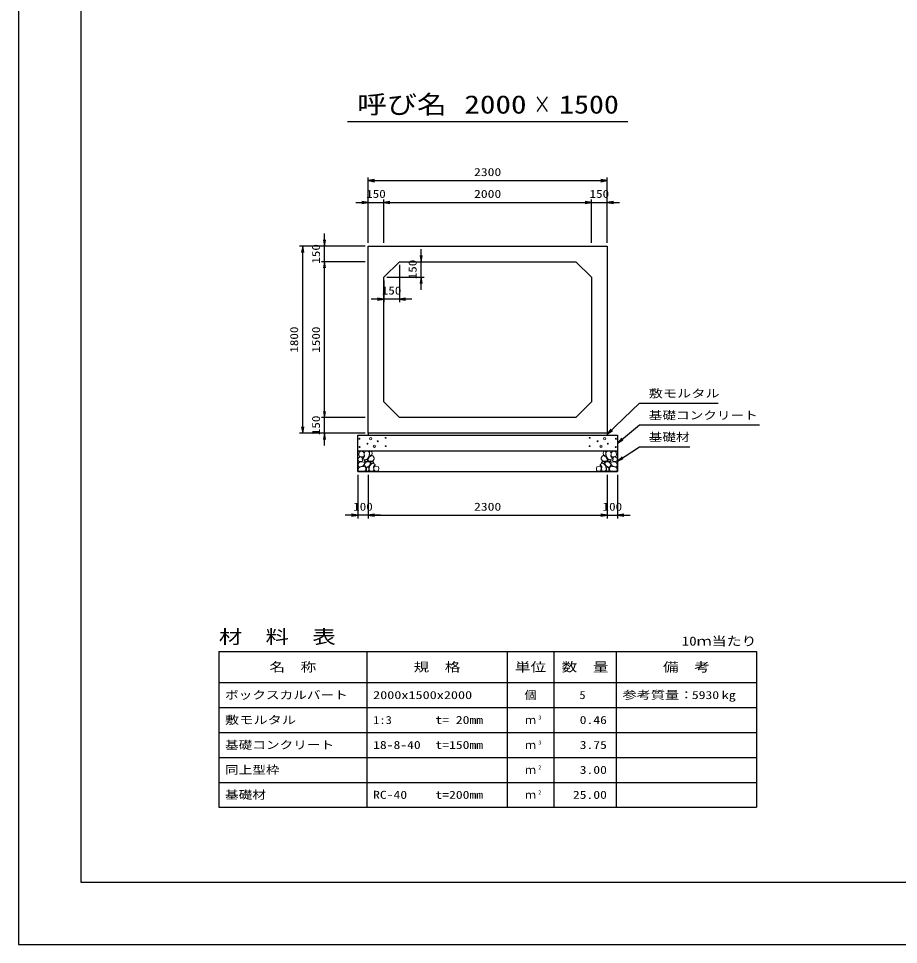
# Model space of a CAD drawing. Units: millimetres at full size. Extents: x 0 to 25230, y 0 to 17820.
# Drawn here: x 0 to 8469, y 0 to 8910 of the extents above; entities that cross this region are included whole.
import ezdxf
from ezdxf.enums import TextEntityAlignment as Align

# ---------------------------------------------------------------- set-up
doc = ezdxf.new("R2010")
doc.units = ezdxf.units.MM
for name, color, linetype, lineweight in [('D-DCR-HCHn', 4, 'Continuous', 9), ('D-MTR-FRAM', 7, 'Continuous', 25), ('D-MTR-LINE', 7, 'Continuous', 25), ('D-STR-DIM', 7, 'Continuous', 25), ('D-STR-STRn', 1, 'Continuous', 25), ('D-STR-TXT', 7, 'Continuous', 25), ('D-TTL', 2, 'Continuous', 25), ('D-TTL-TXT', 7, 'Continuous', 25)]:
    doc.layers.add(name, color=color, linetype=linetype, lineweight=lineweight)
doc.layers.add('D-MTR', color=7, linetype='Continuous')
doc.layers.add('D-MTR-TXT', color=7, linetype='Continuous')
doc.styles.add('ＭＳ ゴシック', font='')
doc.styles.get('ＭＳ ゴシック').set_extended_font_data('MS Gothic')

# ---------------------------------------------------------------- blocks, each defined once
blk = doc.blocks.new('open_arrow')
at = {"color": 0, "linetype": 'Continuous', "lineweight": -2}
blk.add_lwpolyline([(7.5, 1.25), (0, 0), (7.5, -1.25)], dxfattribs=at)

msp = doc.modelspace()

# ---------------------------------------------------------------- linework, layer by layer
at = {"layer": 'D-DCR-HCHn'}
for points in [[(3316.198, 4741.594), (3295.395, 4746.217), (3276.904, 4736.971), (3274.592, 4716.168), (3279.215, 4699.988), (3302.33, 4693.053), (3318.51, 4693.053), (3325.444, 4704.611), (3325.444, 4730.037)], [(3334.69, 4743.906), (3327.756, 4723.102), (3330.067, 4699.988), (3313.887, 4674.562), (3334.69, 4663.005), (3357.805, 4674.562), (3371.673, 4693.053), (3376.296, 4723.102), (3371.673, 4739.283), (3357.805, 4746.217)], [(3378.608, 4739.283), (3378.608, 4711.545), (3390.165, 4704.611), (3401.722, 4711.545), (3404.034, 4727.725), (3401.722, 4741.594), (3385.542, 4746.217)], [(5651.392, 4739.283), (5651.392, 4711.545), (5639.835, 4704.611), (5628.278, 4711.545), (5625.966, 4727.725), (5628.278, 4741.594), (5644.458, 4746.217)], [(5695.31, 4743.906), (5702.244, 4723.102), (5699.933, 4699.988), (5716.113, 4674.562), (5695.31, 4663.005), (5672.195, 4674.562), (5658.327, 4693.053), (5653.704, 4723.102), (5658.327, 4739.283), (5672.195, 4746.217)], [(5713.802, 4741.594), (5734.605, 4746.217), (5753.096, 4736.971), (5755.408, 4716.168), (5750.785, 4699.988), (5727.67, 4693.053), (5711.49, 4693.053), (5704.556, 4704.611), (5704.556, 4730.037)], [(3272.281, 4683.808), (3265.346, 4663.005), (3274.592, 4649.136), (3297.707, 4646.824), (3313.488, 4653.599), (3306.952, 4669.939), (3311.575, 4679.185), (3302.33, 4688.431), (3288.461, 4693.053)], [(3316.155, 4607.009), (3333.277, 4632.692), (3331.137, 4639.112), (3307.594, 4645.533), (3286.192, 4643.393), (3271.21, 4630.551), (3269.07, 4615.57), (3271.21, 4600.588), (3288.332, 4596.308)], [(3339.313, 4663.005), (3327.756, 4653.759), (3332.379, 4646.824), (3348.559, 4646.824), (3355.493, 4649.136), (3360.116, 4658.382), (3353.182, 4665.316)], [(3376.082, 4607.009), (3386.783, 4632.692), (3378.222, 4643.393), (3352.539, 4643.393), (3341.838, 4639.112), (3331.137, 4624.131), (3331.137, 4611.289), (3341.838, 4594.167), (3354.679, 4592.027)], [(3373.985, 4688.431), (3362.427, 4660.693), (3371.673, 4649.136), (3399.411, 4649.136), (3410.968, 4653.759), (3422.525, 4669.939), (3422.525, 4683.808), (3410.968, 4702.299), (3397.099, 4704.611)], [(3408.185, 4630.551), (3418.886, 4639.112), (3414.606, 4645.533), (3399.624, 4645.533), (3393.204, 4643.393), (3388.923, 4634.832), (3395.344, 4628.411)], [(5656.015, 4688.431), (5667.573, 4660.693), (5658.327, 4649.136), (5630.589, 4649.136), (5619.032, 4653.759), (5607.475, 4669.939), (5607.475, 4683.808), (5619.032, 4702.299), (5632.901, 4704.611)], [(5621.815, 4630.551), (5611.114, 4639.112), (5615.394, 4645.533), (5630.376, 4645.533), (5636.796, 4643.393), (5641.077, 4634.832), (5634.656, 4628.411)], [(5653.918, 4607.009), (5643.217, 4632.692), (5651.778, 4643.393), (5677.461, 4643.393), (5688.162, 4639.112), (5698.863, 4624.131), (5698.863, 4611.289), (5688.162, 4594.167), (5675.321, 4592.027)], [(5690.687, 4663.005), (5702.244, 4653.759), (5697.621, 4646.824), (5681.441, 4646.824), (5674.507, 4649.136), (5669.884, 4658.382), (5676.818, 4665.316)], [(5713.845, 4607.009), (5696.723, 4632.692), (5698.863, 4639.112), (5722.406, 4645.533), (5743.808, 4643.393), (5758.79, 4630.551), (5760.93, 4615.57), (5758.79, 4600.588), (5741.668, 4596.308)], [(5757.719, 4683.808), (5764.654, 4663.005), (5755.408, 4649.136), (5732.293, 4646.824), (5716.512, 4653.599), (5723.048, 4669.939), (5718.425, 4679.185), (5727.67, 4688.431), (5741.539, 4693.053)], [(3324.716, 4553.503), (3339.698, 4559.924), (3343.978, 4581.326), (3335.417, 4596.308), (3320.435, 4600.588), (3301.173, 4598.448), (3279.771, 4589.887), (3269.07, 4577.045), (3269.07, 4562.064), (3275.49, 4553.503), (3301.173, 4555.643)], [(3371.801, 4559.924), (3371.801, 4585.606), (3361.1, 4592.027), (3350.399, 4585.606), (3348.259, 4570.625), (3350.399, 4557.783), (3365.381, 4553.503)], [(3412.466, 4555.643), (3418.886, 4574.905), (3416.746, 4596.308), (3431.728, 4619.85), (3412.466, 4630.551), (3391.063, 4619.85), (3378.222, 4602.728), (3373.941, 4574.905), (3378.222, 4559.924), (3391.063, 4553.503)], [(3429.588, 4557.783), (3448.85, 4553.503), (3465.972, 4562.064), (3468.112, 4581.326), (3463.831, 4596.308), (3442.429, 4602.728), (3427.447, 4602.728), (3421.027, 4592.027), (3421.027, 4568.484)], [(5600.412, 4557.783), (5581.15, 4553.503), (5564.028, 4562.064), (5561.888, 4581.326), (5566.169, 4596.308), (5587.571, 4602.728), (5602.553, 4602.728), (5608.973, 4592.027), (5608.973, 4568.484)], [(5617.534, 4555.643), (5611.114, 4574.905), (5613.254, 4596.308), (5598.272, 4619.85), (5617.534, 4630.551), (5638.937, 4619.85), (5651.778, 4602.728), (5656.059, 4574.905), (5651.778, 4559.924), (5638.937, 4553.503)], [(5658.199, 4559.924), (5658.199, 4585.606), (5668.9, 4592.027), (5679.601, 4585.606), (5681.741, 4570.625), (5679.601, 4557.783), (5664.619, 4553.503)], [(5705.284, 4553.503), (5690.302, 4559.924), (5686.022, 4581.326), (5694.583, 4596.308), (5709.565, 4600.588), (5728.827, 4598.448), (5750.229, 4589.887), (5760.93, 4577.045), (5760.93, 4562.064), (5754.51, 4553.503), (5728.827, 4555.643)]]:
    msp.add_lwpolyline(points, close=True, dxfattribs=at)
for centre, radius in [((3281.091, 4866.145), 4.5), ((3358.437, 4818.641), 4.5), ((3390.004, 4866.145), 11.25), ((3456.563, 4842.459), 4.5), ((3532.197, 4875.221), 4.5), ((5497.803, 4875.221), 4.5), ((5573.437, 4842.459), 4.5), ((5639.996, 4866.145), 11.25), ((5671.563, 4818.641), 4.5), ((5748.909, 4866.145), 4.5), ((3282.803, 4785.879), 4.5), ((3424.996, 4794.955), 11.25), ((3533.909, 4794.955), 4.5), ((5496.091, 4794.955), 4.5), ((5605.004, 4794.955), 11.25), ((5747.197, 4785.879), 4.5)]:
    msp.add_circle(centre, radius, dxfattribs=at)
at = {"layer": 'D-MTR-FRAM'}
for p, q in [((1927.5, 2820), (7102.5, 2820)), ((1927.5, 2820), (1927.5, 1320)), ((7102.5, 2820), (7102.5, 1320)), ((1927.5, 1320), (7102.5, 1320))]:
    msp.add_line(p, q, dxfattribs=at)
at = {"layer": 'D-MTR-LINE'}
for p, q in [((3352.5, 2820), (3352.5, 1320)), ((4702.5, 2820), (4702.5, 1320)), ((5152.5, 2820), (5152.5, 1320)), ((5752.5, 2820), (5752.5, 1320)), ((1927.5, 2520), (7102.5, 2520)), ((1927.5, 2280), (7102.5, 2280)), ((1927.5, 2040), (7102.5, 2040)), ((1927.5, 1800), (7102.5, 1800)), ((1927.5, 1560), (7102.5, 1560))]:
    msp.add_line(p, q, dxfattribs=at)
at = {"layer": 'D-STR-DIM'}
for p, q in [((3365, 6750), (3365, 7380)), ((3365, 7350), (5665, 7350)), ((5665, 6750), (5665, 7380)), ((3245, 7140), (3635, 7140)), ((3365, 6750), (3365, 7170)), ((3515, 6750), (3515, 7170)), ((3515, 6750), (3515, 7170)), ((3515, 7140), (5515, 7140)), ((5395, 7140), (5785, 7140)), ((5515, 6750), (5515, 7170)), ((5515, 6750), (5515, 7170)), ((5665, 6750), (5665, 7170)), ((2945, 6450), (2945, 6840)), ((3335, 6720), (2705, 6720)), ((2735, 4920), (2735, 6720)), ((3335, 6720), (2915, 6720)), ((3875, 6300), (3875, 6690)), ((3335, 6570), (2915, 6570)), ((3335, 6570), (2915, 6570)), ((2945, 5070), (2945, 6570)), ((3665, 6540), (3665, 6180)), ((3695, 6570), (3905, 6570)), ((3545, 6420), (3905, 6420)), ((3515, 6390), (3515, 6180)), ((3785, 6210), (3395, 6210)), ((2945, 4800), (2945, 5190)), ((3335, 5070), (2915, 5070)), ((3335, 5070), (2915, 5070)), ((3335, 4920), (2705, 4920)), ((3335, 4920), (2915, 4920)), ((3265, 4520), (3265, 4100)), ((3365, 4520), (3365, 4100)), ((3365, 4520), (3365, 4100)), ((5665, 4520), (5665, 4100)), ((5665, 4520), (5665, 4100)), ((5765, 4520), (5765, 4100)), ((3485, 4130), (3145, 4130)), ((3365, 4130), (5665, 4130)), ((5545, 4130), (5885, 4130))]:
    msp.add_line(p, q, dxfattribs=at)
at = {"layer": 'D-STR-STRn'}
for p, q in [((3365, 6720), (5665, 6720)), ((3365, 4920), (3365, 6720)), ((5665, 6720), (5665, 4920)), ((3665, 6570), (3515, 6420)), ((3665, 6570), (5365, 6570)), ((5515, 6420), (5365, 6570)), ((3515, 5220), (3515, 6420)), ((5515, 6420), (5515, 5220)), ((3515, 5220), (3665, 5070)), ((5365, 5070), (5515, 5220)), ((5365, 5070), (3665, 5070)), ((5665, 4920), (3365, 4920)), ((3365, 4920), (3365, 4900)), ((5665, 4920), (5665, 4900)), ((3265, 4550), (3265, 4900)), ((3265, 4900), (5765, 4900)), ((5765, 4900), (5765, 4550)), ((3265, 4750), (5765, 4750)), ((3265, 4550), (5765, 4550))]:
    msp.add_line(p, q, dxfattribs=at)
at = {"layer": 'D-STR-TXT'}
for points in [[(5665, 4910), (5975, 5210), (6035, 5210), (6734.975, 5210)], [(5765, 4825), (5975, 5000), (6035, 5000), (7130.457, 5000)], [(5765, 4650), (5975, 4790), (6035, 4790), (6459.416, 4790)]]:
    msp.add_lwpolyline(points, dxfattribs=at)
at = {"layer": 'D-TTL'}
for points in [[(0, 0), (25230, 0), (25230, 17820), (0, 17820)], [(600, 600), (24630, 600), (24630, 17220), (600, 17220)]]:
    msp.add_lwpolyline(points, close=True, dxfattribs=at)
at = {"layer": 'D-TTL-TXT'}
msp.add_line((3165, 7920), (5865, 7920), dxfattribs=at)

# ---------------------------------------------------------------- block references
at = {"layer": 'D-STR-DIM', "xscale": 8, "yscale": 8}
for p in [(3365, 7350), (3515, 7140), (3515, 7140), (5665, 7140), (3665, 6210), (3365, 4130), (3365, 4130), (5765, 4130)]:
    msp.add_blockref('open_arrow', p, dxfattribs=at)
for p, rotation in [((5665, 7350), 180), ((3365, 7140), 180), ((5515, 7140), 180), ((5515, 7140), 180), ((2945, 6720), 90), ((2735, 6720), 270), ((3875, 6570), 90), ((2945, 6570), 270), ((2945, 6570), 270), ((3875, 6420), 270), ((3515, 6210), 180), ((2945, 5070), 90), ((2945, 5070), 90), ((2735, 4920), 90), ((2945, 4920), 270), ((3265, 4130), 180), ((5665, 4130), 180), ((5665, 4130), 180)]:
    msp.add_blockref('open_arrow', p, dxfattribs=dict(at, rotation=rotation))
at = {"layer": 'D-STR-TXT', "xscale": 8, "yscale": 8}
for p, rotation in [((5665, 4910), 44.1), ((5765, 4825), 39.8), ((5765, 4650), 33.7)]:
    msp.add_blockref('open_arrow', p, dxfattribs=dict(at, rotation=rotation))

# ---------------------------------------------------------------- texts
at = {"layer": 'D-MTR', "style": 'ＭＳ ゴシック', "width": 1.25}
msp.add_text('材\u3000料\u3000表', height=132, dxfattribs=at).set_placement((1927.5, 2856), align=Align.BOTTOM_LEFT)
at = {"layer": 'D-MTR', "style": 'ＭＳ ゴシック', "width": 1.2}
msp.add_text('10ｍ当たり', height=87.98, dxfattribs=at).set_placement((7102.5, 2849), align=Align.BOTTOM_RIGHT)
at = {"layer": 'D-MTR-TXT', "style": 'ＭＳ ゴシック'}
for s, height, width, p in [('名\u3000称', 87.98, 1.25, (2640, 2670)), ('規\u3000格', 87.98, 1.25, (4027.5, 2670)), ('単位', 87.98, 1.25, (4927.5, 2670)), ('数\u3000量', 87.98, 1.25, (5452.5, 2670)), ('備\u3000考', 87.98, 1.25, (6427.5, 2670)), ('個', 76.98, 1.1, (4927.5, 2400))]:
    msp.add_text(s, height=height, dxfattribs=dict(at, width=width)).set_placement(p, align=Align.MIDDLE_CENTER)
for s, width, p in [('ボックスカルバート', 1.25, (1987.5, 2400)), ('2000x1500x2000', 1.3, (3412.5, 2400)), ('参考質量：    kg', 1.3, (5812.5, 2400)), ('敷モルタル', 1.3, (1987.5, 2160)), ('1:3', 1.15, (3412.5, 2160)), ('t= 20mm', 1.25, (4012.5, 2160)), ('基礎コンクリート', 1.25, (1987.5, 1920)), ('18-8-40', 1.25, (3412.5, 1920)), ('t=150mm', 1.25, (4012.5, 1920)), ('同上型枠', 1.25, (1987.5, 1680)), ('基礎材', 1.25, (1987.5, 1440)), ('RC-40', 1.25, (3412.5, 1440)), ('t=200mm', 1.25, (4012.5, 1440))]:
    msp.add_text(s, height=76.98, dxfattribs=dict(at, width=width)).set_placement(p, align=Align.MIDDLE_LEFT)
for s, width, p in [('5', 1.15, (5457.83, 2400)), ('5930', 1.25, (6742.5, 2400)), ('0.46', 1.25, (5662.5, 2160)), ('3.75', 1.25, (5662.5, 1920)), ('3.00', 1.25, (5662.5, 1680)), ('25.00', 1.25, (5662.5, 1440))]:
    msp.add_text(s, height=76.98, dxfattribs=dict(at, width=width)).set_placement(p, align=Align.MIDDLE_RIGHT)
for p in [(4927.5, 2160), (4927.5, 1920), (4927.5, 1680), (4927.5, 1440)]:
    msp.add_text('ｍ', height=76.98, dxfattribs=at).set_placement(p, align=Align.MIDDLE_CENTER)
at = {"layer": 'D-MTR-TXT', "style": 'ＭＳ ゴシック', "width": 1.15}
for s, p in [('3', (5002.5, 2153)), ('3', (5002.5, 1913)), ('2', (5002.5, 1673)), ('2', (5002.5, 1433))]:
    msp.add_text(s, height=38.49, dxfattribs=at).set_placement(p, align=Align.BOTTOM_LEFT)
at = {"layer": 'D-STR-DIM', "style": 'ＭＳ ゴシック'}
for s, width, p in [('2300', 1.25, (4515, 7432.5)), ('150', 1.2, (3440, 7222.5)), ('2000', 1.25, (4515, 7222.5)), ('150', 1.2, (5590, 7222.5)), ('150', 1.2, (3590, 6292.5)), ('100', 1.2, (3315, 4212.5)), ('2300', 1.25, (4515, 4212.5)), ('100', 1.2, (5715, 4212.5))]:
    msp.add_text(s, height=76.98, dxfattribs=dict(at, width=width)).set_placement(p, align=Align.MIDDLE_CENTER)
at = {"layer": 'D-STR-DIM', "style": 'ＭＳ ゴシック', "width": 1.2}
for s, p in [('150', (2862.5, 6645)), ('150', (3792.5, 6495)), ('1800', (2652.5, 5820)), ('1500', (2862.5, 5820)), ('150', (2862.5, 4995))]:
    msp.add_text(s, height=76.98, rotation=90, dxfattribs=at).set_placement(p, align=Align.MIDDLE_CENTER)
at = {"layer": 'D-STR-TXT', "style": 'ＭＳ ゴシック'}
for s, width, p in [('敷モルタル', 1.3, (6065, 5240)), ('基礎コンクリート', 1.25, (6065, 5030)), ('基礎材', 1.25, (6065, 4820))]:
    msp.add_text(s, height=76.98, dxfattribs=dict(at, width=width)).set_placement(p, align=Align.BOTTOM_LEFT)
at = {"layer": 'D-TTL-TXT', "style": 'ＭＳ ゴシック'}
for s, width, p in [('呼び名', 1.2, (3690, 7942.5)), ('2000', 1.25, (4590, 7942.5)), ('×', 0.7, (5040, 7942.5)), ('1500', 1.2, (5490, 7942.5))]:
    msp.add_text(s, height=176, dxfattribs=dict(at, width=width)).set_placement(p, align=Align.BOTTOM_CENTER)

doc.saveas('drawing.dxf')
